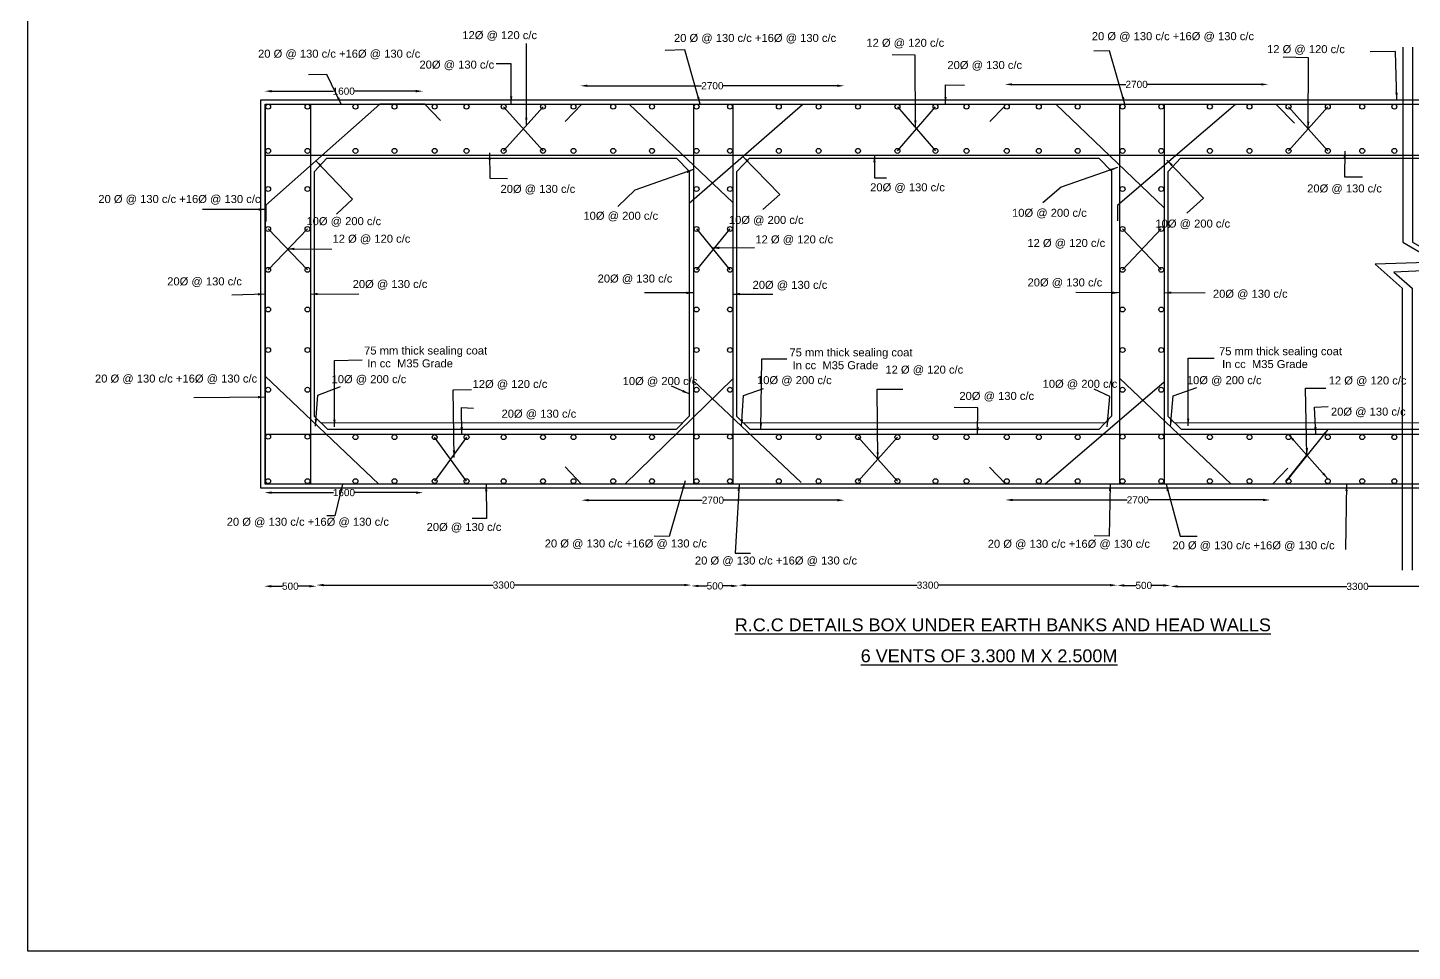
# Model space of a CAD drawing. Header units: millimetres. Extents: x -53248723 to -53239943, y 22140614 to 22146801.
# Drawn here: x -53248723 to -53243879, y 22140614 to 22143844 of the extents above; entities that cross this region are included whole.
import ezdxf

# ---------------------------------------------------------------- set-up
doc = ezdxf.new("R2010")
doc.units = ezdxf.units.MM
doc.header["$MEASUREMENT"] = 0
for name, color, linetype in [('DIMENSIONS', 7, 'Continuous'), ('DRAWING', 2, 'Continuous'), ('TEXT', 7, 'Continuous')]:
    doc.layers.add(name, color=color, linetype=linetype)
doc.styles.get("Standard").update_dxf_attribs({"font": 'arial.ttf', "height": 25})
doc.dimstyles.get("Standard").update_dxf_attribs({"dimtxt": 25, "dimasz": 25, "dimexe": 0.18, "dimexo": 0.0625, "dimgap": 0.09, "dimtad": 0, "dimdec": 0, "dimzin": 0, "dimdsep": 46, "dimtxsty": 'Standard', "dimcen": 0.09, "dimse1": 1, "dimse2": 1, "dimadec": 0, "dimazin": 0, "dimtfac": 1, "dimtdec": 0, "dimtofl": 0, "dimtmove": 0, "dimatfit": 3, "dimfxl": 1, "dimtolj": 1, "dimtzin": 0, "dimarcsym": 0})

# ---------------------------------------------------------------- blocks, each defined once
blk = doc.blocks.new('*D97')
at = {"layer": 'Defpoints', "color": 0, "transparency": 16777216}
for p in [(-53245304, 22143645.9), (-53245304, 22143645.3), (-53244382.6, 22143645.9)]:
    blk.add_point(p, dxfattribs=at)
at = {"layer": 'DIMENSIONS', "color": 0, "lineweight": -2, "transparency": 16777216}
for p, q in [((-53245279, 22143645.9), (-53244880.9, 22143645.9)), ((-53244407.6, 22143645.9), (-53244805.7, 22143645.9))]:
    blk.add_line(p, q, dxfattribs=at)
at = {"layer": 'DIMENSIONS', "color": 0, "transparency": 16777216}
for points in [[(-53245279, 22143650.1), (-53245279, 22143641.8), (-53245304, 22143645.9)], [(-53244407.6, 22143650.1), (-53244407.6, 22143641.8), (-53244382.6, 22143645.9)]]:
    blk.add_solid(points, dxfattribs=at)
at = {"layer": 'DIMENSIONS', "color": 0, "transparency": 16777216, "insert": (-53244843.3, 22143645.9), "char_height": 25, "attachment_point": 5}
blk.add_mtext('\\A1;2700', dxfattribs=at)
blk = doc.blocks.new('*D98')
at = {"layer": 'Defpoints', "color": 0, "transparency": 16777216}
for p in [(-53246789.7, 22143643.3), (-53246789.7, 22143641.2), (-53245866, 22143645)]:
    blk.add_point(p, dxfattribs=at)
at = {"layer": 'DIMENSIONS', "color": 0, "lineweight": -2, "transparency": 16777216}
for p, q in [((-53246764.7, 22143641.2), (-53246365.4, 22143641.2)), ((-53245891, 22143641.2), (-53246290.2, 22143641.2))]:
    blk.add_line(p, q, dxfattribs=at)
at = {"layer": 'DIMENSIONS', "color": 0, "transparency": 16777216}
for points in [[(-53246764.7, 22143645.3), (-53246764.7, 22143637), (-53246789.7, 22143641.2)], [(-53245891, 22143645.3), (-53245891, 22143637), (-53245866, 22143641.2)]]:
    blk.add_solid(points, dxfattribs=at)
at = {"layer": 'DIMENSIONS', "color": 0, "transparency": 16777216, "insert": (-53246327.8, 22143641.2), "char_height": 25, "attachment_point": 5}
blk.add_mtext('\\A1;2700', dxfattribs=at)
blk = doc.blocks.new('*D99')
at = {"layer": 'Defpoints', "color": 0, "transparency": 16777216}
for p in [(-53247894.6, 22143622.3), (-53247894.6, 22143612.6), (-53247340.6, 22143614.7)]:
    blk.add_point(p, dxfattribs=at)
at = {"layer": 'DIMENSIONS', "color": 0, "lineweight": -2, "transparency": 16777216}
for p, q in [((-53247869.6, 22143622.3), (-53247653.8, 22143622.3)), ((-53247365.6, 22143622.3), (-53247581.4, 22143622.3))]:
    blk.add_line(p, q, dxfattribs=at)
at = {"layer": 'DIMENSIONS', "color": 0, "transparency": 16777216}
for points in [[(-53247869.6, 22143626.5), (-53247869.6, 22143618.1), (-53247894.6, 22143622.3)], [(-53247365.6, 22143626.5), (-53247365.6, 22143618.1), (-53247340.6, 22143622.3)]]:
    blk.add_solid(points, dxfattribs=at)
at = {"layer": 'DIMENSIONS', "color": 0, "transparency": 16777216, "insert": (-53247617.6, 22143622.3), "char_height": 25, "attachment_point": 5}
blk.add_mtext('\\A1;1600', dxfattribs=at)
blk = doc.blocks.new('*D100')
at = {"layer": 'Defpoints', "color": 0, "transparency": 16777216}
for p in [(-53247894.3, 22142217.3), (-53247339.5, 22142218), (-53247339.5, 22142217.3)]:
    blk.add_point(p, dxfattribs=at)
at = {"layer": 'DIMENSIONS', "color": 0, "lineweight": -2, "transparency": 16777216}
for p, q in [((-53247869.3, 22142218), (-53247653.1, 22142218)), ((-53247364.5, 22142218), (-53247580.7, 22142218))]:
    blk.add_line(p, q, dxfattribs=at)
at = {"layer": 'DIMENSIONS', "color": 0, "transparency": 16777216}
for points in [[(-53247869.3, 22142222.2), (-53247869.3, 22142213.8), (-53247894.3, 22142218)], [(-53247364.5, 22142222.2), (-53247364.5, 22142213.8), (-53247339.5, 22142218)]]:
    blk.add_solid(points, dxfattribs=at)
at = {"layer": 'DIMENSIONS', "color": 0, "transparency": 16777216, "insert": (-53247616.9, 22142218), "char_height": 25, "attachment_point": 5}
blk.add_mtext('\\A1;1600', dxfattribs=at)
blk = doc.blocks.new('*D101')
at = {"layer": 'Defpoints', "color": 0, "transparency": 16777216}
for p in [(-53247895.6, 22141890.6), (-53247895.6, 22141890.6), (-53247713.1, 22141891)]:
    blk.add_point(p, dxfattribs=at)
at = {"layer": 'DIMENSIONS', "color": 0, "lineweight": -2, "transparency": 16777216}
for p, q in [((-53247870.6, 22141890.6), (-53247832, 22141890.6)), ((-53247738.1, 22141890.6), (-53247776.7, 22141890.6))]:
    blk.add_line(p, q, dxfattribs=at)
at = {"layer": 'DIMENSIONS', "color": 0, "transparency": 16777216}
for points in [[(-53247870.6, 22141894.8), (-53247870.6, 22141886.4), (-53247895.6, 22141890.6)], [(-53247738.1, 22141894.8), (-53247738.1, 22141886.4), (-53247713.1, 22141890.6)]]:
    blk.add_solid(points, dxfattribs=at)
at = {"layer": 'DIMENSIONS', "color": 0, "transparency": 16777216, "insert": (-53247804.4, 22141890.6), "char_height": 25, "attachment_point": 5}
blk.add_mtext('\\A1;500', dxfattribs=at)
blk = doc.blocks.new('*D102')
at = {"layer": 'Defpoints', "color": 0, "transparency": 16777216}
for p in [(-53247713.1, 22141891), (-53246401.4, 22141894.7), (-53246401.4, 22141891.6)]:
    blk.add_point(p, dxfattribs=at)
at = {"layer": 'DIMENSIONS', "color": 0, "lineweight": -2, "transparency": 16777216}
for p, q in [((-53247688.1, 22141894.7), (-53247094.6, 22141894.7)), ((-53246426.4, 22141894.7), (-53247019.9, 22141894.7))]:
    blk.add_line(p, q, dxfattribs=at)
at = {"layer": 'DIMENSIONS', "color": 0, "transparency": 16777216}
for points in [[(-53247688.1, 22141898.8), (-53247688.1, 22141890.5), (-53247713.1, 22141894.7)], [(-53246426.4, 22141898.8), (-53246426.4, 22141890.5), (-53246401.4, 22141894.7)]]:
    blk.add_solid(points, dxfattribs=at)
at = {"layer": 'DIMENSIONS', "color": 0, "transparency": 16777216, "insert": (-53247057.3, 22141894.7), "char_height": 25, "attachment_point": 5}
blk.add_mtext('\\A1;3300', dxfattribs=at)
blk = doc.blocks.new('*D103')
at = {"layer": 'Defpoints', "color": 0, "transparency": 16777216}
for p in [(-53246401.4, 22141894.7), (-53246235.9, 22141891.6), (-53246235.9, 22141891.6)]:
    blk.add_point(p, dxfattribs=at)
at = {"layer": 'DIMENSIONS', "color": 0, "lineweight": -2, "transparency": 16777216}
for p, q in [((-53246376.4, 22141891.6), (-53246346.3, 22141891.6)), ((-53246260.9, 22141891.6), (-53246291, 22141891.6))]:
    blk.add_line(p, q, dxfattribs=at)
at = {"layer": 'DIMENSIONS', "color": 0, "transparency": 16777216}
for points in [[(-53246376.4, 22141895.7), (-53246376.4, 22141887.4), (-53246401.4, 22141891.6)], [(-53246260.9, 22141895.7), (-53246260.9, 22141887.4), (-53246235.9, 22141891.6)]]:
    blk.add_solid(points, dxfattribs=at)
at = {"layer": 'DIMENSIONS', "color": 0, "transparency": 16777216, "insert": (-53246318.7, 22141891.6), "char_height": 25, "attachment_point": 5}
blk.add_mtext('\\A1;500', dxfattribs=at)
blk = doc.blocks.new('*D104')
at = {"layer": 'Defpoints', "color": 0, "transparency": 16777216}
for p in [(-53246235.9, 22141891.6), (-53244911.6, 22141894.2), (-53244911.6, 22141893)]:
    blk.add_point(p, dxfattribs=at)
at = {"layer": 'DIMENSIONS', "color": 0, "lineweight": -2, "transparency": 16777216}
for p, q in [((-53246210.9, 22141894.2), (-53245611.1, 22141894.2)), ((-53244936.6, 22141894.2), (-53245536.4, 22141894.2))]:
    blk.add_line(p, q, dxfattribs=at)
at = {"layer": 'DIMENSIONS', "color": 0, "transparency": 16777216}
for points in [[(-53246210.9, 22141898.4), (-53246210.9, 22141890.1), (-53246235.9, 22141894.2)], [(-53244936.6, 22141898.4), (-53244936.6, 22141890.1), (-53244911.6, 22141894.2)]]:
    blk.add_solid(points, dxfattribs=at)
at = {"layer": 'DIMENSIONS', "color": 0, "transparency": 16777216, "insert": (-53245573.8, 22141894.2), "char_height": 25, "attachment_point": 5}
blk.add_mtext('\\A1;3300', dxfattribs=at)
blk = doc.blocks.new('*D105')
at = {"layer": 'Defpoints', "color": 0, "transparency": 16777216}
for p in [(-53244911.6, 22141894.2), (-53244725, 22141893.4), (-53244725, 22141893)]:
    blk.add_point(p, dxfattribs=at)
at = {"layer": 'DIMENSIONS', "color": 0, "lineweight": -2, "transparency": 16777216}
for p, q in [((-53244886.6, 22141893.4), (-53244845.9, 22141893.4)), ((-53244750, 22141893.4), (-53244790.6, 22141893.4))]:
    blk.add_line(p, q, dxfattribs=at)
at = {"layer": 'DIMENSIONS', "color": 0, "transparency": 16777216}
for points in [[(-53244886.6, 22141897.5), (-53244886.6, 22141889.2), (-53244911.6, 22141893.4)], [(-53244750, 22141897.5), (-53244750, 22141889.2), (-53244725, 22141893.4)]]:
    blk.add_solid(points, dxfattribs=at)
at = {"layer": 'DIMENSIONS', "color": 0, "transparency": 16777216, "insert": (-53244818.3, 22141893.4), "char_height": 25, "attachment_point": 5}
blk.add_mtext('\\A1;500', dxfattribs=at)
blk = doc.blocks.new('*D106')
at = {"layer": 'Defpoints', "color": 0, "transparency": 16777216}
for p in [(-53246785.9, 22142191.5), (-53245865.9, 22142191.5), (-53245865.9, 22142189.6)]:
    blk.add_point(p, dxfattribs=at)
at = {"layer": 'DIMENSIONS', "color": 0, "lineweight": -2, "transparency": 16777216}
for p, q in [((-53246760.9, 22142191.5), (-53246363.5, 22142191.5)), ((-53245890.9, 22142191.5), (-53246288.3, 22142191.5))]:
    blk.add_line(p, q, dxfattribs=at)
at = {"layer": 'DIMENSIONS', "color": 0, "transparency": 16777216}
for points in [[(-53246760.9, 22142195.7), (-53246760.9, 22142187.4), (-53246785.9, 22142191.5)], [(-53245890.9, 22142195.7), (-53245890.9, 22142187.4), (-53245865.9, 22142191.5)]]:
    blk.add_solid(points, dxfattribs=at)
at = {"layer": 'DIMENSIONS', "color": 0, "transparency": 16777216, "insert": (-53246325.9, 22142191.5), "char_height": 25, "attachment_point": 5}
blk.add_mtext('\\A1;2700', dxfattribs=at)
blk = doc.blocks.new('*D107')
at = {"layer": 'Defpoints', "color": 0, "transparency": 16777216}
for p in [(-53245302.4, 22142190.1), (-53244376.1, 22142192.4), (-53244376.1, 22142192.4)]:
    blk.add_point(p, dxfattribs=at)
at = {"layer": 'DIMENSIONS', "color": 0, "lineweight": -2, "transparency": 16777216}
for p, q in [((-53245277.4, 22142192.4), (-53244876.8, 22142192.4)), ((-53244401.1, 22142192.4), (-53244801.6, 22142192.4))]:
    blk.add_line(p, q, dxfattribs=at)
at = {"layer": 'DIMENSIONS', "color": 0, "transparency": 16777216}
for points in [[(-53245277.4, 22142196.5), (-53245277.4, 22142188.2), (-53245302.4, 22142192.4)], [(-53244401.1, 22142196.5), (-53244401.1, 22142188.2), (-53244376.1, 22142192.4)]]:
    blk.add_solid(points, dxfattribs=at)
at = {"layer": 'DIMENSIONS', "color": 0, "transparency": 16777216, "insert": (-53244839.2, 22142192.4), "char_height": 25, "attachment_point": 5}
blk.add_mtext('\\A1;2700', dxfattribs=at)
blk = doc.blocks.new('*D109')
at = {"layer": 'Defpoints', "color": 0, "transparency": 16777216}
for p in [(-53244725, 22141893), (-53243415.9, 22141893.7), (-53243415.9, 22141890)]:
    blk.add_point(p, dxfattribs=at)
at = {"layer": 'DIMENSIONS', "color": 0, "lineweight": -2, "transparency": 16777216}
for p, q in [((-53244700, 22141890), (-53244107.8, 22141890)), ((-53243440.9, 22141890), (-53244033.1, 22141890))]:
    blk.add_line(p, q, dxfattribs=at)
at = {"layer": 'DIMENSIONS', "color": 0, "transparency": 16777216}
for points in [[(-53244700, 22141894.2), (-53244700, 22141885.9), (-53244725, 22141890)], [(-53243440.9, 22141894.2), (-53243440.9, 22141885.9), (-53243415.9, 22141890)]]:
    blk.add_solid(points, dxfattribs=at)
at = {"layer": 'DIMENSIONS', "color": 0, "transparency": 16777216, "insert": (-53244070.4, 22141890), "char_height": 25, "attachment_point": 5}
blk.add_mtext('\\A1;3300', dxfattribs=at)

msp = doc.modelspace()

# ---------------------------------------------------------------- linework, layer by layer
at = {"layer": 'DIMENSIONS'}
msp.add_lwpolyline([(-53239942.7, 22140613.6), (-53248723.3, 22140613.6), (-53248723.3, 22146800.7), (-53239942.7, 22146800.7)], close=True, dxfattribs=at)
at = {"layer": 'DRAWING'}
for points in [[(-53243912.5, 22143776.5), (-53243912.5, 22143094.2), (-53243791.9, 22143023.6), (-53244009, 22143017.3), (-53243914, 22142933), (-53243914, 22141946.3)], [(-53243877.8, 22143776.5), (-53243877.8, 22143094.2), (-53243712.6, 22143000.2), (-53243943, 22142989.6), (-53243879.2, 22142933), (-53243879.2, 22141946.3)], [(-53247892.3, 22143577.3), (-53247892.3, 22142248.1)], [(-53247278.5, 22143520), (-53247333.4, 22143577.3), (-53247491.4, 22143577.3), (-53247890.7, 22143223), (-53247890.7, 22143165.9)], [(-53247733.7, 22143577.3), (-53247733.7, 22142248.1)], [(-53246920.3, 22143568), (-53247058.2, 22143413.3)], [(-53247058.2, 22143568), (-53246920.3, 22143413.3)], [(-53246842.5, 22143516), (-53246784.4, 22143577.3)], [(-53246619.1, 22143577.3), (-53246255.8, 22143233.3)], [(-53246408.8, 22143230.2), (-53246011.4, 22143577.3)], [(-53246393.5, 22143577.3), (-53246393.5, 22142248.1)], [(-53246255.8, 22143577.3), (-53246255.8, 22142248.1)], [(-53245680.3, 22143413.3), (-53245547.1, 22143568)], [(-53245680.3, 22143568), (-53245547.1, 22143413.3)], [(-53245357, 22143516.6), (-53245306.3, 22143568)], [(-53245126.2, 22143577.3), (-53244746.6, 22143213.8)], [(-53244909.1, 22143168.4), (-53244909.1, 22143224.4), (-53244497.3, 22143577.3)], [(-53244902.9, 22143577.3), (-53244902.9, 22142248.1)], [(-53244746.6, 22143577.3), (-53244746.6, 22142248.1)], [(-53244355.9, 22143577.3), (-53244291.4, 22143510.6)], [(-53244311.8, 22143413.3), (-53244174.3, 22143568)], [(-53244311.8, 22143568), (-53244174.3, 22143413.3)], [(-53247892.3, 22143398.8), (-53241752.6, 22143398.8)], [(-53247720.2, 22142483.9), (-53247720.2, 22143341.6), (-53247676.4, 22143387.5), (-53246453.4, 22143387.5), (-53246408.8, 22143341.9), (-53246408.8, 22142485.3), (-53246454.1, 22142439), (-53247673.2, 22142439), (-53247720.2, 22142483.9)], [(-53246242.2, 22142483.9), (-53246242.2, 22143341.6), (-53246198.4, 22143387.5), (-53244975.4, 22143387.5), (-53244930.8, 22143341.9), (-53244930.8, 22142485.3), (-53244976.1, 22142439), (-53246195.3, 22142439), (-53246242.2, 22142483.9)], [(-53244733, 22142483.9), (-53244733, 22143341.6), (-53244689.3, 22143387.5), (-53243466.2, 22143387.5), (-53243421.6, 22143341.9), (-53243421.6, 22142485.3), (-53243466.9, 22142439), (-53244686.1, 22142439), (-53244733, 22142483.9)], [(-53247744.2, 22143140.3), (-53247881.9, 22142997.3)], [(-53247881.9, 22143140.3), (-53247744.2, 22142997.3)], [(-53246266.2, 22143140.3), (-53246383.1, 22142997.3)], [(-53246383.1, 22143140.3), (-53246266.2, 22142997.3)], [(-53244757.1, 22143140.3), (-53244892.5, 22142997.3)], [(-53244892.5, 22143140.3), (-53244757.1, 22142997.3)], [(-53247892.3, 22142625.9), (-53247494.6, 22142248.1)], [(-53246634.1, 22142248.1), (-53246255.8, 22142615.9)], [(-53244902.9, 22142618.3), (-53244512.9, 22142248.1)], [(-53246393.5, 22142608.5), (-53246017.6, 22142253.7)], [(-53245164.2, 22142248.1), (-53244746.6, 22142605.5)], [(-53247892.3, 22142422.6), (-53241752.6, 22142422.6)], [(-53247698.4, 22142463.1), (-53246431.4, 22142462.2)], [(-53246220.5, 22142463.1), (-53244953.5, 22142462.2)], [(-53244711.3, 22142463.1), (-53243444.3, 22142462.2)], [(-53247187.8, 22142412.2), (-53247299.5, 22142258.1)], [(-53247187.8, 22142258.1), (-53247299.5, 22142412.2)], [(-53245818.2, 22142258.1), (-53245680.3, 22142412.2)], [(-53245818.2, 22142412.2), (-53245680.3, 22142258.1)], [(-53246842.8, 22142308.8), (-53246785.7, 22142248.1)], [(-53245357.6, 22142307), (-53245300.6, 22142248.1)], [(-53244367.8, 22142248.1), (-53244313.9, 22142303.6)]]:
    msp.add_lwpolyline(points, dxfattribs=at)
for points in [[(-53247907.1, 22143592.1), (-53241737.8, 22143592.1), (-53241737.8, 22142233.3), (-53247907.1, 22142233.3)], [(-53247892.3, 22143577.3), (-53241752.6, 22143577.3), (-53241752.6, 22142248.1), (-53247892.3, 22142248.1)]]:
    msp.add_lwpolyline(points, close=True, dxfattribs=at)
for centre in [(-53247881.9, 22143568), (-53247744.2, 22143568), (-53247576.6, 22143568), (-53247439.8, 22143568), (-53247299.5, 22143568), (-53247187.8, 22143568), (-53247058.2, 22143568), (-53246920.3, 22143568), (-53246813.8, 22143568), (-53246674.7, 22143568), (-53246539.2, 22143568), (-53246383.1, 22143568), (-53246266.2, 22143568), (-53246095.2, 22143568), (-53245956.1, 22143568), (-53245818.2, 22143568), (-53245680.3, 22143568), (-53245547.1, 22143568), (-53245438.3, 22143568), (-53245297.7, 22143568), (-53245185.4, 22143568), (-53245049.5, 22143568), (-53244892.5, 22143568), (-53244757.1, 22143568), (-53244586.9, 22143568), (-53244448.3, 22143568), (-53244311.8, 22143568), (-53244174.3, 22143568), (-53244054, 22143568), (-53243941.5, 22143568), (-53247881.9, 22143413.3), (-53247744.2, 22143413.3), (-53247576.6, 22143413.3), (-53247439.8, 22143413.3), (-53247299.5, 22143413.3), (-53247187.8, 22143413.3), (-53247058.2, 22143413.3), (-53246920.3, 22143413.3), (-53246813.8, 22143413.3), (-53246674.7, 22143413.3), (-53246539.2, 22143413.3), (-53246383.1, 22143413.3), (-53246266.2, 22143413.3), (-53246095.2, 22143413.3), (-53245956.1, 22143413.3), (-53245818.2, 22143413.3), (-53245680.3, 22143413.3), (-53245547.1, 22143413.3), (-53245438.3, 22143413.3), (-53245297.7, 22143413.3), (-53245185.4, 22143413.3), (-53245049.5, 22143413.3), (-53244892.5, 22143413.3), (-53244757.1, 22143413.3), (-53244586.9, 22143413.3), (-53244448.3, 22143413.3), (-53244311.8, 22143413.3), (-53244174.3, 22143413.3), (-53244054, 22143413.3), (-53243941.5, 22143413.3), (-53247881.9, 22143279.9), (-53247744.2, 22143279.9), (-53246383.1, 22143279.9), (-53246266.2, 22143279.9), (-53244892.5, 22143279.9), (-53244757.1, 22143279.9), (-53247881.9, 22143140.3), (-53247744.2, 22143140.3), (-53246383.1, 22143140.3), (-53246266.2, 22143140.3), (-53244892.5, 22143140.3), (-53244757.1, 22143140.3), (-53247881.9, 22142997.3), (-53247744.2, 22142997.3), (-53246383.1, 22142997.3), (-53246266.2, 22142997.3), (-53244892.5, 22142997.3), (-53244757.1, 22142997.3), (-53247881.9, 22142858.7), (-53247744.2, 22142858.7), (-53246383.1, 22142858.7), (-53246266.2, 22142858.7), (-53244892.5, 22142858.7), (-53244757.1, 22142858.7), (-53247881.9, 22142716.7), (-53247744.2, 22142716.7), (-53246383.1, 22142716.7), (-53246266.2, 22142716.7), (-53244892.5, 22142716.7), (-53244757.1, 22142716.7), (-53247881.9, 22142577.9), (-53247744.2, 22142577.9), (-53246383.1, 22142577.9), (-53246266.2, 22142577.9), (-53244892.5, 22142577.9), (-53244757.1, 22142577.9), (-53247881.9, 22142413.6), (-53247744.2, 22142413.6), (-53247576.6, 22142412.2), (-53247439.8, 22142412.2), (-53247299.5, 22142412.2), (-53247187.8, 22142412.2), (-53247058.2, 22142412.2), (-53246920.3, 22142412.2), (-53246813.8, 22142412.2), (-53246674.7, 22142412.2), (-53246539.2, 22142412.2), (-53246383.1, 22142413.6), (-53246266.2, 22142413.6), (-53246095.2, 22142412.2), (-53245956.1, 22142412.2), (-53245818.2, 22142412.2), (-53245680.3, 22142412.2), (-53245547.1, 22142412.2), (-53245438.3, 22142412.2), (-53245297.7, 22142412.2), (-53245185.4, 22142412.2), (-53245049.5, 22142412.2), (-53244892.5, 22142413.6), (-53244757.1, 22142413.6), (-53244586.9, 22142412.2), (-53244448.3, 22142412.2), (-53244311.8, 22142412.2), (-53244174.3, 22142412.2), (-53244054, 22142412.2), (-53243941.5, 22142412.2), (-53247881.9, 22142258), (-53247744.2, 22142258), (-53247576.6, 22142258.1), (-53247439.8, 22142258.1), (-53247299.5, 22142258.1), (-53247187.8, 22142258.1), (-53247058.2, 22142258.1), (-53246920.3, 22142258.1), (-53246813.8, 22142258.1), (-53246674.7, 22142258.1), (-53246539.2, 22142258.1), (-53246383.1, 22142258), (-53246266.2, 22142258), (-53246095.2, 22142258.1), (-53245956.1, 22142258.1), (-53245818.2, 22142258.1), (-53245680.3, 22142258.1), (-53245547.1, 22142258.1), (-53245438.3, 22142258.1), (-53245297.7, 22142258.1), (-53245185.4, 22142258.1), (-53245049.5, 22142258.1), (-53244892.5, 22142258), (-53244757.1, 22142258), (-53244586.9, 22142258.1), (-53244448.3, 22142258.1), (-53244311.8, 22142258.1), (-53244174.3, 22142258.1), (-53244054, 22142258.1), (-53243941.5, 22142258.1)]:
    msp.add_circle(centre, 8.59, dxfattribs=at)

# ---------------------------------------------------------------- texts
at = {"layer": 'TEXT'}
for s, height, p in [('12Ø @ 120 c/c', 28, (-53247202.6, 22143804.3)), ('20 Ø @ 130 c/c +16Ø @ 130 c/c', 28, (-53246462.1, 22143794.5)), ('20 Ø @ 130 c/c +16Ø @ 130 c/c', 28, (-53245000.1, 22143800.7)), ('12 Ø @ 120 c/c', 28, (-53245788.9, 22143777.5)), ('12 Ø @ 120 c/c', 28, (-53244387, 22143755.3)), ('20 Ø @ 130 c/c +16Ø @ 130 c/c', 28, (-53247917.3, 22143739.4)), ('20Ø @ 130 c/c', 28, (-53247352.6, 22143701.2)), ('20Ø @ 130 c/c', 28, (-53245505.5, 22143699.7)), ('20Ø @ 130 c/c', 28, (-53247069, 22143266.4)), ('20Ø @ 130 c/c', 28, (-53245775.7, 22143272)), ('20Ø @ 130 c/c', 28, (-53244246.7, 22143268.1)), ('20 Ø @ 130 c/c +16Ø @ 130 c/c', 28, (-53248476.2, 22143231)), ('10Ø @ 200 c/c', 28, (-53246778.9, 22143172.5)), ('10Ø @ 200 c/c', 28, (-53245279.3, 22143182.8)), ('10Ø @ 200 c/c', 28, (-53247748, 22143153.6)), ('10Ø @ 200 c/c', 28, (-53246270, 22143157.9)), ('10Ø @ 200 c/c', 28, (-53244777.6, 22143145.1)), ('12 Ø @ 120 c/c', 28, (-53247656.7, 22143092.2)), ('12 Ø @ 120 c/c', 28, (-53246177.3, 22143089.8)), ('12 Ø @ 120 c/c', 28, (-53245225.6, 22143077.2)), ('20Ø @ 130 c/c', 28, (-53248235.2, 22142943)), ('20Ø @ 130 c/c', 28, (-53247586.3, 22142933.7)), ('20Ø @ 130 c/c', 28, (-53246729.3, 22142952.9)), ('20Ø @ 130 c/c', 28, (-53246187.1, 22142930.8)), ('20Ø @ 130 c/c', 28, (-53245225.1, 22142939.3)), ('20Ø @ 130 c/c', 28, (-53244576.5, 22142899.7)), ('75 mm thick sealing coat ', 28, (-53247546.2, 22142701.1)), ('75 mm thick sealing coat ', 28, (-53246058, 22142694.6)), ('75 mm thick sealing coat ', 28, (-53244555.1, 22142698.7)), (' In cc  M35 Grade', 28, (-53247546.2, 22142656.1)), (' In cc  M35 Grade', 28, (-53246058, 22142649.7)), ('12 Ø @ 120 c/c', 28, (-53245722.4, 22142634.3)), (' In cc  M35 Grade', 28, (-53244555.1, 22142653.7)), ('20 Ø @ 130 c/c +16Ø @ 130 c/c', 28, (-53248487.9, 22142603)), ('10Ø @ 200 c/c', 28, (-53247660.1, 22142600.9)), ('12Ø @ 120 c/c', 28, (-53247166.6, 22142584.1)), ('10Ø @ 200 c/c', 28, (-53246641.6, 22142594.3)), ('10Ø @ 200 c/c', 28, (-53246171.6, 22142597.6)), ('10Ø @ 200 c/c', 28, (-53245172.3, 22142584.7)), ('10Ø @ 200 c/c', 28, (-53244667.7, 22142597.4)), ('12 Ø @ 120 c/c', 28, (-53244171.3, 22142596.3)), ('20Ø @ 130 c/c', 28, (-53245463.5, 22142542.3)), ('20Ø @ 130 c/c', 28, (-53244163.5, 22142487.4)), ('20Ø @ 130 c/c', 28, (-53247065.5, 22142480.1)), ('20 Ø @ 130 c/c +16Ø @ 130 c/c', 28, (-53248026.9, 22142102.1)), ('20Ø @ 130 c/c', 28, (-53247327.5, 22142083.9)), ('20 Ø @ 130 c/c +16Ø @ 130 c/c', 28, (-53246914.3, 22142026.2)), ('20 Ø @ 130 c/c +16Ø @ 130 c/c', 28, (-53245364.3, 22142025.1)), ('20 Ø @ 130 c/c +16Ø @ 130 c/c', 28, (-53244718.2, 22142019.8)), ('20 Ø @ 130 c/c +16Ø @ 130 c/c', 28, (-53246388.8, 22141966.5)), ('%%UR.C.C DETAILS BOX UNDER EARTH BANKS AND HEAD WALLS', 45, (-53246249.2, 22141733)), ('%%U6 VENTS OF 3.300 M X 2.500M', 45, (-53245808.7, 22141624.7))]:
    msp.add_text(s, height=height, dxfattribs=at).set_placement(p)

# ---------------------------------------------------------------- dimensions: what is measured, and where the dimension line sits
at = {"layer": 'DIMENSIONS'}
for base, p1, p2, text, picture, middle in [((-53247894.6, 22143622.3), (-53247340.6, 22143614.7), (-53247894.6, 22143612.6), '1600', '*D99', (-53247617.6, 22143622.3)), ((-53246789.7, 22143641.2), (-53245866, 22143645), (-53246789.7, 22143643.3), '2700', '*D98', (-53246327.8, 22143641.2)), ((-53245304, 22143645.9), (-53244382.6, 22143645.9), (-53245304, 22143645.3), '2700', '*D97', (-53244843.3, 22143645.9)), ((-53247339.5, 22142218), (-53247894.3, 22142217.3), (-53247339.5, 22142217.3), '1600', '*D100', (-53247616.9, 22142218)), ((-53245865.9, 22142191.5), (-53246785.9, 22142191.5), (-53245865.9, 22142189.6), '2700', '*D106', (-53246325.9, 22142191.5)), ((-53244376.1, 22142192.4), (-53245302.4, 22142190.1), (-53244376.1, 22142192.4), '2700', '*D107', (-53244839.2, 22142192.4)), ((-53247895.6, 22141890.6), (-53247713.1, 22141891), (-53247895.6, 22141890.6), '500', '*D101', (-53247804.4, 22141890.6)), ((-53246401.4, 22141894.7), (-53247713.1, 22141891), (-53246401.4, 22141891.6), '3300', '*D102', (-53247057.3, 22141894.7)), ((-53246235.9, 22141891.6), (-53246401.4, 22141894.7), (-53246235.9, 22141891.6), '500', '*D103', (-53246318.7, 22141891.6)), ((-53244911.6, 22141894.2), (-53246235.9, 22141891.6), (-53244911.6, 22141893), '3300', '*D104', (-53245573.8, 22141894.2)), ((-53244725, 22141893.4), (-53244911.6, 22141894.2), (-53244725, 22141893), '500', '*D105', (-53244818.3, 22141893.4)), ((-53243415.9, 22141890), (-53244725, 22141893), (-53243415.9, 22141893.7), '3300', '*D109', (-53244070.4, 22141890))]:
    dim = msp.add_linear_dim(base=base, p1=p1, p2=p2, text=text, dimstyle='Standard', dxfattribs=at)
    dim.commit()
    dim.dimension.update_dxf_attribs({"geometry": picture, "text_midpoint": middle})

# ---------------------------------------------------------------- leaders
for points in [[(-53246978.6, 22143504.9), (-53246978.6, 22143788.8)], [(-53246370.6, 22143577.3), (-53246424.4, 22143766.4), (-53246493.4, 22143764.8)], [(-53245617.5, 22143495.1), (-53245617.7, 22143747.7), (-53245698.9, 22143749.9)], [(-53244884.5, 22143577.3), (-53244938.3, 22143763.7), (-53244992.7, 22143762.6)], [(-53244243.1, 22143490.7), (-53244241.9, 22143739.2), (-53244330.8, 22143741.6)], [(-53243933.2, 22143592.1), (-53243937.9, 22143760.7), (-53244026.6, 22143759.7)], [(-53247626.4, 22143577.3), (-53247676.8, 22143680.8), (-53247740.5, 22143680)], [(-53247031.6, 22143578.7), (-53247031.6, 22143717.4), (-53247083.7, 22143717.4)], [(-53245511.7, 22143577.3), (-53245512.6, 22143644.4), (-53245445.1, 22143643.5)], [(-53247107.2, 22143406.5), (-53247106.5, 22143317.7), (-53247044.1, 22143317.1)], [(-53246221, 22143394.2), (-53246091.2, 22143261.2), (-53246151.3, 22143208.6)], [(-53245760.7, 22143398.8), (-53245760.7, 22143318.7), (-53245719, 22143318.7)], [(-53244115.2, 22143413), (-53244116, 22143322.3), (-53244053.5, 22143322.1)], [(-53247714.9, 22143379), (-53247586.4, 22143245), (-53247642.6, 22143192.4)], [(-53246393.5, 22143347.8), (-53246598.8, 22143275.7), (-53246658.5, 22143219.3)], [(-53244910.4, 22143355.1), (-53245107.1, 22143286.7), (-53245171.1, 22143231.8)], [(-53244737.1, 22143381.4), (-53244609.7, 22143248.4), (-53244667.8, 22143195.3)], [(-53247890.7, 22143208.4), (-53248111.4, 22143208.2)], [(-53247814.9, 22143070.7), (-53247659.1, 22143070.1)], [(-53246328.9, 22143074), (-53246179.9, 22143074.9)], [(-53247892.3, 22142912.7), (-53248009.2, 22142908.9)], [(-53247733.7, 22142912.7), (-53247564.3, 22142913.4)], [(-53246393.5, 22142916.7), (-53246565.4, 22142916.7)], [(-53246255.8, 22142912.7), (-53246116.8, 22142912.6)], [(-53244902.9, 22142917.1), (-53245056.3, 22142917.6)], [(-53244746.6, 22142917.6), (-53244603.8, 22142917.1)], [(-53247650.1, 22142448.6), (-53247650.1, 22142680.7), (-53247552.7, 22142682.7)], [(-53246157.8, 22142439), (-53246155.1, 22142686.2), (-53246067.8, 22142685.8)], [(-53244663, 22142452.1), (-53244663.1, 22142688), (-53244572, 22142688.6)], [(-53247716.8, 22142450.2), (-53247708.3, 22142558.6), (-53247628.5, 22142589.6)], [(-53247231.5, 22142340.9), (-53247234.9, 22142577.8), (-53247170.9, 22142578.6)], [(-53246408.8, 22142563.3), (-53246470.2, 22142590.6)], [(-53246225.6, 22142450.1), (-53246218.4, 22142557.5), (-53246148.4, 22142582.6)], [(-53245749.2, 22142335.1), (-53245751.5, 22142579.5), (-53245661.3, 22142579.5)], [(-53244946.6, 22142448.6), (-53244937.2, 22142554.6), (-53244991.5, 22142579.6)], [(-53244724.9, 22142449.4), (-53244715, 22142556.1), (-53244633.3, 22142585.7)], [(-53244247.4, 22142348.5), (-53244252.3, 22142583.6), (-53244180.9, 22142582.9)], [(-53247892.3, 22142552.2), (-53248142.3, 22142549.7)], [(-53245399.8, 22142422.6), (-53245399, 22142514.9), (-53245481.7, 22142515.7)], [(-53244216.8, 22142422.6), (-53244220.9, 22142516.7), (-53244173.1, 22142518.8)], [(-53247204.4, 22142422.6), (-53247205.4, 22142515.3), (-53247164, 22142514)], [(-53244174.3, 22142439), (-53244320.4, 22142258.1)], [(-53244311.8, 22142420.8), (-53244174.3, 22142266.7)], [(-53244320.4, 22142258.1), (-53244247.4, 22142348.5)], [(-53244174.3, 22142266.7), (-53244247.4, 22142348.5)], [(-53247621.3, 22142248.1), (-53247648.9, 22142137.3), (-53247676.3, 22142136.8)], [(-53247119, 22142248.1), (-53247118.4, 22142127.4), (-53247167.7, 22142127.8)], [(-53246423, 22142258.7), (-53246478.5, 22142065), (-53246531.6, 22142066.1)], [(-53246234.4, 22142248.1), (-53246248.3, 22142006.8), (-53246194.7, 22142006.4)], [(-53244935.9, 22142248.1), (-53244940, 22142065.8), (-53244991.6, 22142066.4)], [(-53244740.4, 22142248.1), (-53244690.8, 22142066), (-53244631, 22142065.5)], [(-53244108.5, 22142248.1), (-53244113.1, 22142019.3)]]:
    msp.add_leader(points, dimstyle='Standard', override={"dimgap": 0.09, "dimtad": 0}, dxfattribs=at)

doc.saveas('drawing.dxf')
